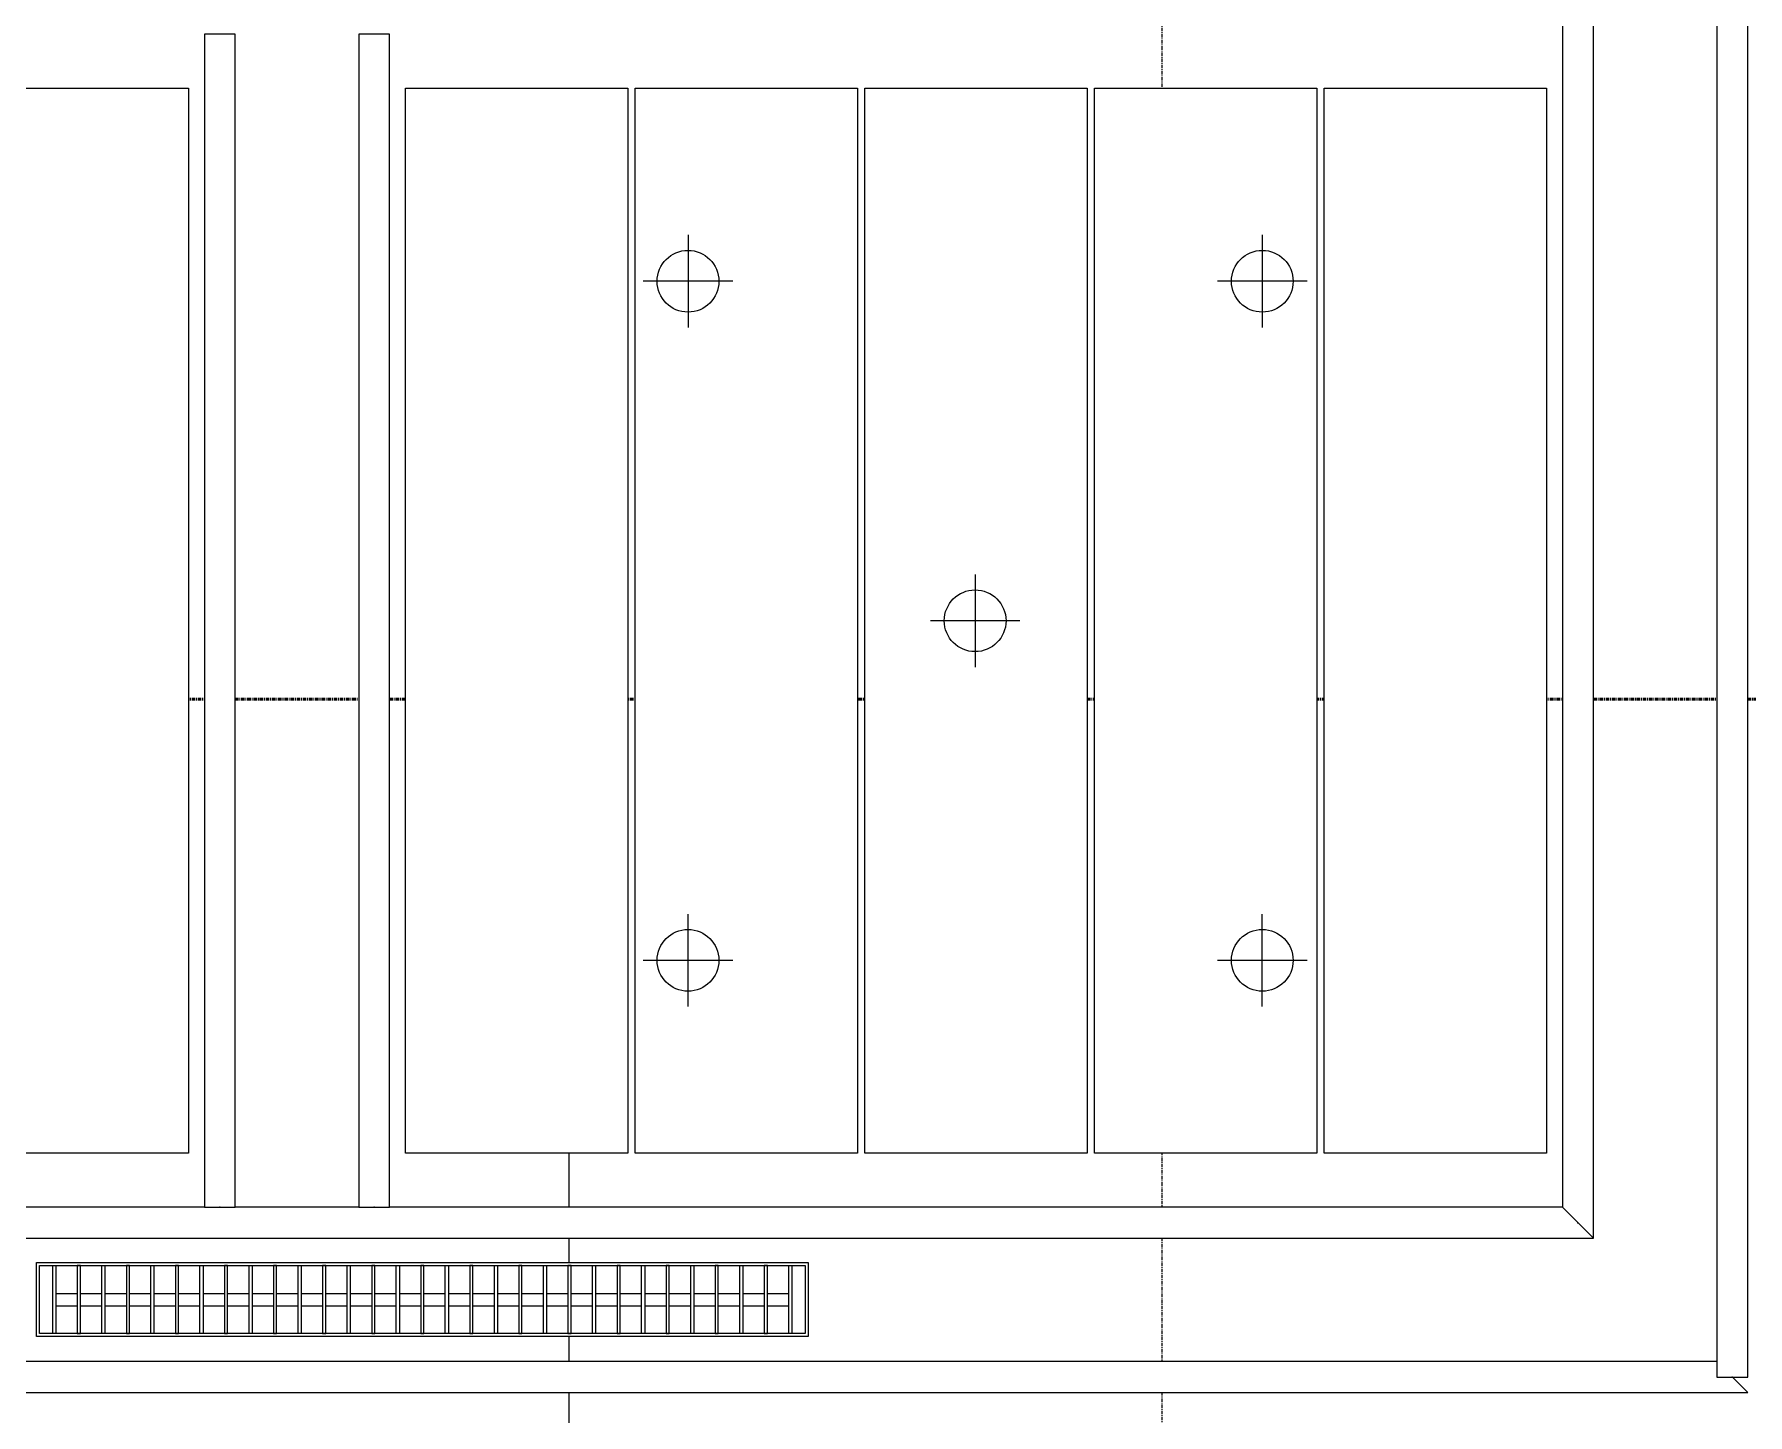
# Model space of a CAD drawing. Header units: millimetres. Extents: x -794334 to -714814, y -17806 to 22403.
# Drawn here: x -757909 to -755134, y -2757 to -521 of the extents above; entities that cross this region are included whole.
import ezdxf
from ezdxf.xclip import XClip

# ---------------------------------------------------------------- set-up
doc = ezdxf.new("R2010")
doc.units = ezdxf.units.MM
doc.header["$XCLIPFRAME"] = 0
doc.linetypes.add('DPA_Grid _ Level 100', pattern=[10, 5.5, -1.6, 1.3, -1.6])
for name, color, linetype in [('000 - WIPEOUT', 250, 'Continuous'), ('001 - ASCESSORIES', 251, 'Continuous'), ('A04_TUBE SERIES', 2, 'Continuous'), ('A11_ALU.SOLID SHEET', 2, 'Continuous')]:
    doc.layers.add(name, color=color, linetype=linetype)
for name, color, linetype, lineweight in [('A-ANNO-NOTE', 3, 'Continuous', 25), ('A-DETL-GENF', 2, 'Continuous', 9), ('E-LITE-EQPM', 2, 'Continuous', 9), ('G-ANNO-SECL', 3, 'Continuous', 9), ('S-GRID', 251, 'Continuous', 9)]:
    doc.layers.add(name, color=color, linetype=linetype, lineweight=lineweight)

# ---------------------------------------------------------------- blocks, each defined once
blk = doc.blocks.new('*U804')
at = {"layer": 'S-GRID', "linetype": 'DPA_Grid _ Level 100'}
blk.add_line((22800, -21385.5), (22800, 16671.4), dxfattribs=at)
blk = doc.blocks.new('*U1450')
blk.add_attdef('EXTR.OVL-LENGTH_', (-25, -59.1), '', height=5)
blk.add_wipeout([(-25, -25), (25, 25), (25, 13422), (-25, 13472)]).dxf.layer = '000 - WIPEOUT'
blk.add_point((0, 0))
at = {"layer": 'A04_TUBE SERIES', "color": 0}
blk.add_lwpolyline([(-25, -25), (25, 25), (25, 13422), (-25, 13472)], close=True, dxfattribs=at)
blk = doc.blocks.new('*U1451')
blk.add_attdef('EXTR.OVL-LENGTH_', (-25, -59.1), '', height=5)
blk.add_wipeout([(-25, -25), (25, 25), (25, 12922), (-25, 12972)]).dxf.layer = '000 - WIPEOUT'
blk.add_point((0, 0))
at = {"layer": 'A04_TUBE SERIES', "color": 0}
blk.add_lwpolyline([(-25, -25), (25, 25), (25, 12922), (-25, 12972)], close=True, dxfattribs=at)
blk = doc.blocks.new('*U1417')
blk.add_attdef('EXTR.OVL-LENGTH_', (-25, -59.1), '', height=5)
blk.add_wipeout([(-25, 0), (25, 0), (25, 1900), (-25, 1900)]).dxf.layer = '000 - WIPEOUT'
blk.add_point((0, 0))
at = {"layer": 'A04_TUBE SERIES', "color": 0}
blk.add_lwpolyline([(-25, 0), (25, 0), (25, 1900), (-25, 1900)], close=True, dxfattribs=at)
blk = doc.blocks.new('*U1418')
blk.add_attdef('EXTR.OVL-LENGTH_', (-25, -59.1), '', height=5)
blk.add_wipeout([(-25, 0), (25, 0), (25, 1900), (-25, 1900)]).dxf.layer = '000 - WIPEOUT'
blk.add_point((0, 0))
at = {"layer": 'A04_TUBE SERIES', "color": 0}
blk.add_lwpolyline([(-25, 0), (25, 0), (25, 1900), (-25, 1900)], close=True, dxfattribs=at)
blk = doc.blocks.new('*U1452')
blk.add_attdef('EXTR.OVL-LENGTH_', (-25, -59.1), '', height=5)
blk.add_wipeout([(-25, 25), (25, -25), (25, 4175), (-25, 4125)]).dxf.layer = '000 - WIPEOUT'
blk.add_point((0, 0))
at = {"layer": 'A04_TUBE SERIES', "color": 0}
blk.add_lwpolyline([(-25, 25), (25, -25), (25, 4175), (-25, 4125)], close=True, dxfattribs=at)
blk = doc.blocks.new('*U1453')
blk.add_attdef('EXTR.OVL-LENGTH_', (-25, -59.1), '', height=5)
blk.add_wipeout([(-25, 0), (25, 0), (25, 4675), (-25, 4625)]).dxf.layer = '000 - WIPEOUT'
blk.add_point((0, 0))
at = {"layer": 'A04_TUBE SERIES', "color": 0}
blk.add_lwpolyline([(-25, 0), (25, 0), (25, 4675), (-25, 4625)], close=True, dxfattribs=at)
blk = doc.blocks.new('*U1524')
at = {"color": 6}
blk.add_point((-37.5, 0), dxfattribs=at)
at = {"color": 3}
blk.add_wipeout([(-862.5, -564), (862.5, -564), (862.5, -924), (-862.5, -924)], dxfattribs=at).dxf.layer = '000 - WIPEOUT'
at = {"layer": 'A11_ALU.SOLID SHEET', "color": 0, "linetype": 'ByBlock'}
blk.add_lwpolyline([(862.5, -924), (-862.5, -924), (-862.5, -564), (862.5, -564)], close=True, dxfattribs=at)
at = {"color": 3}
blk.add_wipeout([(-862.5, -192), (862.5, -192), (862.5, -552), (-862.5, -552)], dxfattribs=at).dxf.layer = '000 - WIPEOUT'
at = {"layer": 'A11_ALU.SOLID SHEET', "color": 0, "linetype": 'ByBlock'}
blk.add_lwpolyline([(862.5, -552), (-862.5, -552), (-862.5, -192), (862.5, -192)], close=True, dxfattribs=at)
at = {"color": 3}
blk.add_wipeout([(-862.5, 180), (862.5, 180), (862.5, -180), (-862.5, -180)], dxfattribs=at).dxf.layer = '000 - WIPEOUT'
at = {"layer": 'A11_ALU.SOLID SHEET', "color": 0, "linetype": 'ByBlock'}
blk.add_lwpolyline([(862.5, -180), (-862.5, -180), (-862.5, 180), (862.5, 180)], close=True, dxfattribs=at)
at = {"color": 3}
blk.add_wipeout([(-862.5, 552), (862.5, 552), (862.5, 192), (-862.5, 192)], dxfattribs=at).dxf.layer = '000 - WIPEOUT'
at = {"layer": 'A11_ALU.SOLID SHEET', "color": 0, "linetype": 'ByBlock'}
blk.add_lwpolyline([(862.5, 192), (-862.5, 192), (-862.5, 552), (862.5, 552)], close=True, dxfattribs=at)
at = {"color": 3}
blk.add_wipeout([(-862.5, 924), (862.5, 924), (862.5, 564), (-862.5, 564)], dxfattribs=at).dxf.layer = '000 - WIPEOUT'
at = {"layer": 'A11_ALU.SOLID SHEET', "color": 0, "linetype": 'ByBlock'}
blk.add_lwpolyline([(862.5, 564), (-862.5, 564), (-862.5, 924), (862.5, 924)], close=True, dxfattribs=at)
blk = doc.blocks.new('A$Ce4e27ef8')
at = {"layer": 'A04_TUBE SERIES', "color": 2, "rotation": 90}
for name, p in [('*U1451', (13222, 275)), ('*U1450', (13472, 25))]:
    blk.add_blockref(name, p, dxfattribs=at)
at = {"layer": 'A11_ALU.SOLID SHEET', "linetype": 'ByBlock', "rotation": 90}
for p in [(10047.75, 1250), (12247.25, 1250)]:
    blk.add_blockref('*U1524', p, dxfattribs=at)
at = {"layer": 'A04_TUBE SERIES', "color": 2}
for name, p in [('*U1453', (13472, 25)), ('*U1452', (13222, 275)), ('*U1417', (11022.5, 300)), ('*U1418', (11272.5, 300))]:
    blk.add_blockref(name, p, dxfattribs=at)
blk = doc.blocks.new('*U1623')
at = {"color": 1}
blk.add_wipeout([(625, -60), (-625, -60), (-625, 60), (625, 60)], dxfattribs=at).dxf.layer = '000 - WIPEOUT'
at = {"layer": '001 - ASCESSORIES', "color": 0}
blk.add_lwpolyline([(625, -60), (-625, -60), (-625, 60), (625, 60)], close=True, dxfattribs=at)
at = {"layer": '001 - ASCESSORIES'}
for points in [[(620, -55), (-620, -55), (-620, 55), (620, 55)], [(-593.5, -55), (-598.5, -55), (-598.5, 55), (-593.5, 55)], [(-558.8, -55), (-553.8, -55), (-553.8, 55), (-558.8, 55)], [(-514, -55), (-519, -55), (-519, 55), (-514, 55)], [(-479.3, -55), (-474.3, -55), (-474.3, 55), (-479.3, 55)], [(-434.6, -55), (-439.6, -55), (-439.6, 55), (-434.6, 55)], [(-399.8, -55), (-394.8, -55), (-394.8, 55), (-399.8, 55)], [(-355.1, -55), (-360.1, -55), (-360.1, 55), (-355.1, 55)], [(-320.4, -55), (-315.4, -55), (-315.4, 55), (-320.4, 55)], [(-275.6, -55), (-280.6, -55), (-280.6, 55), (-275.6, 55)], [(-240.9, -55), (-235.9, -55), (-235.9, 55), (-240.9, 55)], [(-196.2, -55), (-201.2, -55), (-201.2, 55), (-196.2, 55)], [(-161.4, -55), (-156.4, -55), (-156.4, 55), (-161.4, 55)], [(-116.7, -55), (-121.7, -55), (-121.7, 55), (-116.7, 55)], [(-82, -55), (-77, -55), (-77, 55), (-82, 55)], [(-37.2, -55), (-42.2, -55), (-42.2, 55), (-37.2, 55)], [(-2.5, -55), (2.5, -55), (2.5, 55), (-2.5, 55)], [(42.2, -55), (37.2, -55), (37.2, 55), (42.2, 55)], [(77, -55), (82, -55), (82, 55), (77, 55)], [(121.7, -55), (116.7, -55), (116.7, 55), (121.7, 55)], [(156.4, -55), (161.4, -55), (161.4, 55), (156.4, 55)], [(201.2, -55), (196.2, -55), (196.2, 55), (201.2, 55)], [(235.9, -55), (240.9, -55), (240.9, 55), (235.9, 55)], [(280.6, -55), (275.6, -55), (275.6, 55), (280.6, 55)], [(315.4, -55), (320.4, -55), (320.4, 55), (315.4, 55)], [(360.1, -55), (355.1, -55), (355.1, 55), (360.1, 55)], [(394.8, -55), (399.8, -55), (399.8, 55), (394.8, 55)], [(439.6, -55), (434.6, -55), (434.6, 55), (439.6, 55)], [(474.3, -55), (479.3, -55), (479.3, 55), (474.3, 55)], [(519, -55), (514, -55), (514, 55), (519, 55)], [(553.8, -55), (558.8, -55), (558.8, 55), (553.8, 55)], [(598.5, -55), (593.5, -55), (593.5, 55), (598.5, 55)]]:
    blk.add_lwpolyline(points, close=True, dxfattribs=at)
for points in [[(-593.5, 10), (-558.8, 10)], [(-553.8, 10), (-519, 10)], [(-514, 10), (-479.3, 10)], [(-474.3, 10), (-439.6, 10)], [(-434.6, 10), (-399.8, 10)], [(-394.8, 10), (-360.1, 10)], [(-355.1, 10), (-320.4, 10)], [(-315.4, 10), (-280.6, 10)], [(-275.6, 10), (-240.9, 10)], [(-235.9, 10), (-201.2, 10)], [(-196.2, 10), (-161.4, 10)], [(-156.4, 10), (-121.7, 10)], [(-116.7, 10), (-82, 10)], [(-77, 10), (-42.2, 10)], [(-37.2, 10), (-2.5, 10)], [(2.5, 10), (37.2, 10)], [(42.2, 10), (77, 10)], [(82, 10), (116.7, 10)], [(121.7, 10), (156.4, 10)], [(161.4, 10), (196.2, 10)], [(201.2, 10), (235.9, 10)], [(240.9, 10), (275.6, 10)], [(280.6, 10), (315.4, 10)], [(320.4, 10), (355.1, 10)], [(360.1, 10), (394.8, 10)], [(399.8, 10), (434.6, 10)], [(439.6, 10), (474.3, 10)], [(479.3, 10), (514, 10)], [(519, 10), (553.8, 10)], [(558.8, 10), (593.5, 10)], [(-593.5, -10), (-558.8, -10)], [(-553.8, -10), (-519, -10)], [(-514, -10), (-479.3, -10)], [(-474.3, -10), (-439.6, -10)], [(-434.6, -10), (-399.8, -10)], [(-394.8, -10), (-360.1, -10)], [(-355.1, -10), (-320.4, -10)], [(-315.4, -10), (-280.6, -10)], [(-275.6, -10), (-240.9, -10)], [(-235.9, -10), (-201.2, -10)], [(-196.2, -10), (-161.4, -10)], [(-156.4, -10), (-121.7, -10)], [(-116.7, -10), (-82, -10)], [(-77, -10), (-42.2, -10)], [(-37.2, -10), (-2.5, -10)], [(2.5, -10), (37.2, -10)], [(42.2, -10), (77, -10)], [(82, -10), (116.7, -10)], [(121.7, -10), (156.4, -10)], [(161.4, -10), (196.2, -10)], [(201.2, -10), (235.9, -10)], [(240.9, -10), (275.6, -10)], [(280.6, -10), (315.4, -10)], [(320.4, -10), (355.1, -10)], [(360.1, -10), (394.8, -10)], [(399.8, -10), (434.6, -10)], [(439.6, -10), (474.3, -10)], [(479.3, -10), (514, -10)], [(519, -10), (553.8, -10)], [(558.8, -10), (593.5, -10)]]:
    blk.add_lwpolyline(points, dxfattribs=at)
blk = doc.blocks.new('*U1629')
at = {"layer": 'A11_ALU.SOLID SHEET'}
blk.add_blockref('A$Ce4e27ef8', (-23950, -6300.5), dxfattribs=at)
blk.add_blockref('*U1623', (-12599.5, -6150))
blk = doc.blocks.new('LGF_DL_SAA_LowPower_DL1a1 - LGF_DL_SAA_LowPower_DL1a-12437659-4150-01 CONCOURSE LEVEL - REFLECTED CEILING PLAN')
at = {"layer": 'A-DETL-GENF'}
for p, q in [((0, 75), (0, -75)), ((72.5, 0), (-72.5, 0))]:
    blk.add_line(p, q, dxfattribs=at)
blk.add_circle((0, 0), 50, dxfattribs=at)
blk = doc.blocks.new('LGF_DL_SAA_LowPower_DL1a1 - LGF_DL_SAA_LowPower_DL1a-12438006-4150-01 CONCOURSE LEVEL - REFLECTED CEILING PLAN')
at = {"layer": 'A-DETL-GENF'}
for p, q in [((0, -75), (0, 75)), ((72.5, 0), (-72.5, 0))]:
    blk.add_line(p, q, dxfattribs=at)
blk.add_circle((0, 0), 50, dxfattribs=at)
blk = doc.blocks.new('C-1-PP19-AR-4150-01-B_20250901-115810_EXDOWNLIGHT')
at = {"layer": 'E-LITE-EQPM'}
for name, p, rotation in [('LGF_DL_SAA_LowPower_DL1a1 - LGF_DL_SAA_LowPower_DL1a-12437659-4150-01 CONCOURSE LEVEL - REFLECTED CEILING PLAN', (-12168, -4500.5), 359.9999881697653), ('LGF_DL_SAA_LowPower_DL1a1 - LGF_DL_SAA_LowPower_DL1a-12437659-4150-01 CONCOURSE LEVEL - REFLECTED CEILING PLAN', (-11238, -4500.5), 359.9999881697653), ('LGF_DL_SAA_LowPower_DL1a1 - LGF_DL_SAA_LowPower_DL1a-12437659-4150-01 CONCOURSE LEVEL - REFLECTED CEILING PLAN', (-11703, -5050.5), 359.9999881697653), ('LGF_DL_SAA_LowPower_DL1a1 - LGF_DL_SAA_LowPower_DL1a-12438006-4150-01 CONCOURSE LEVEL - REFLECTED CEILING PLAN', (-12168, -5600.5), 1.18302346677688e-05), ('LGF_DL_SAA_LowPower_DL1a1 - LGF_DL_SAA_LowPower_DL1a-12438006-4150-01 CONCOURSE LEVEL - REFLECTED CEILING PLAN', (-11238, -5600.5), 1.18302346677688e-05)]:
    blk.add_blockref(name, p, dxfattribs=dict(at, rotation=rotation))

msp = doc.modelspace()

# ---------------------------------------------------------------- hatches: boundary and pattern name
at = {"layer": 'A-ANNO-NOTE'}
msp.add_hatch(color=256, dxfattribs=at).paths.add_polyline_path([(-757043.3, -2006.8), (-757096.3, -2306.8), (-756990.5, -2306.8)])

# ---------------------------------------------------------------- linework, layer by layer
for p, q in [((-757043.3, -2006.8), (-757096.3, -2306.8)), ((-757043.3, -2006.8), (-757043.8, -11249.3)), ((-756990.5, -2306.8), (-757043.3, -2006.8)), ((-757096.3, -2306.8), (-756990.5, -2306.8))]:
    msp.add_line(p, q, dxfattribs=at)
at = {"layer": 'G-ANNO-SECL', "linetype": 'DPA_Grid _ Level 100', "lineweight": 50}
msp.add_line((-792444.1, -1598.3), (-717748.3, -1598.3), dxfattribs=at)

# ---------------------------------------------------------------- block references
msp.add_blockref('*U804', (-778882.4, 3579))

# ---------------------------------------------------------------- next in the draw order: block references
ref = msp.add_blockref('*U1629', (-744681.2, 3579))
XClip(ref).set_block_clipping_path([(-45802.4668593339, -9620.0029952967), (23702.8690583039, 10334.9999958097)])

# ---------------------------------------------------------------- next in the draw order: block references
ref = msp.add_blockref('C-1-PP19-AR-4150-01-B_20250901-115810_EXDOWNLIGHT', (-744682.4, 3579))
XClip(ref).set_block_clipping_path([(-45801.3280238605, -9620.0029952967), (23704.0078937773, 10334.9999958097)])

doc.saveas('drawing.dxf')
